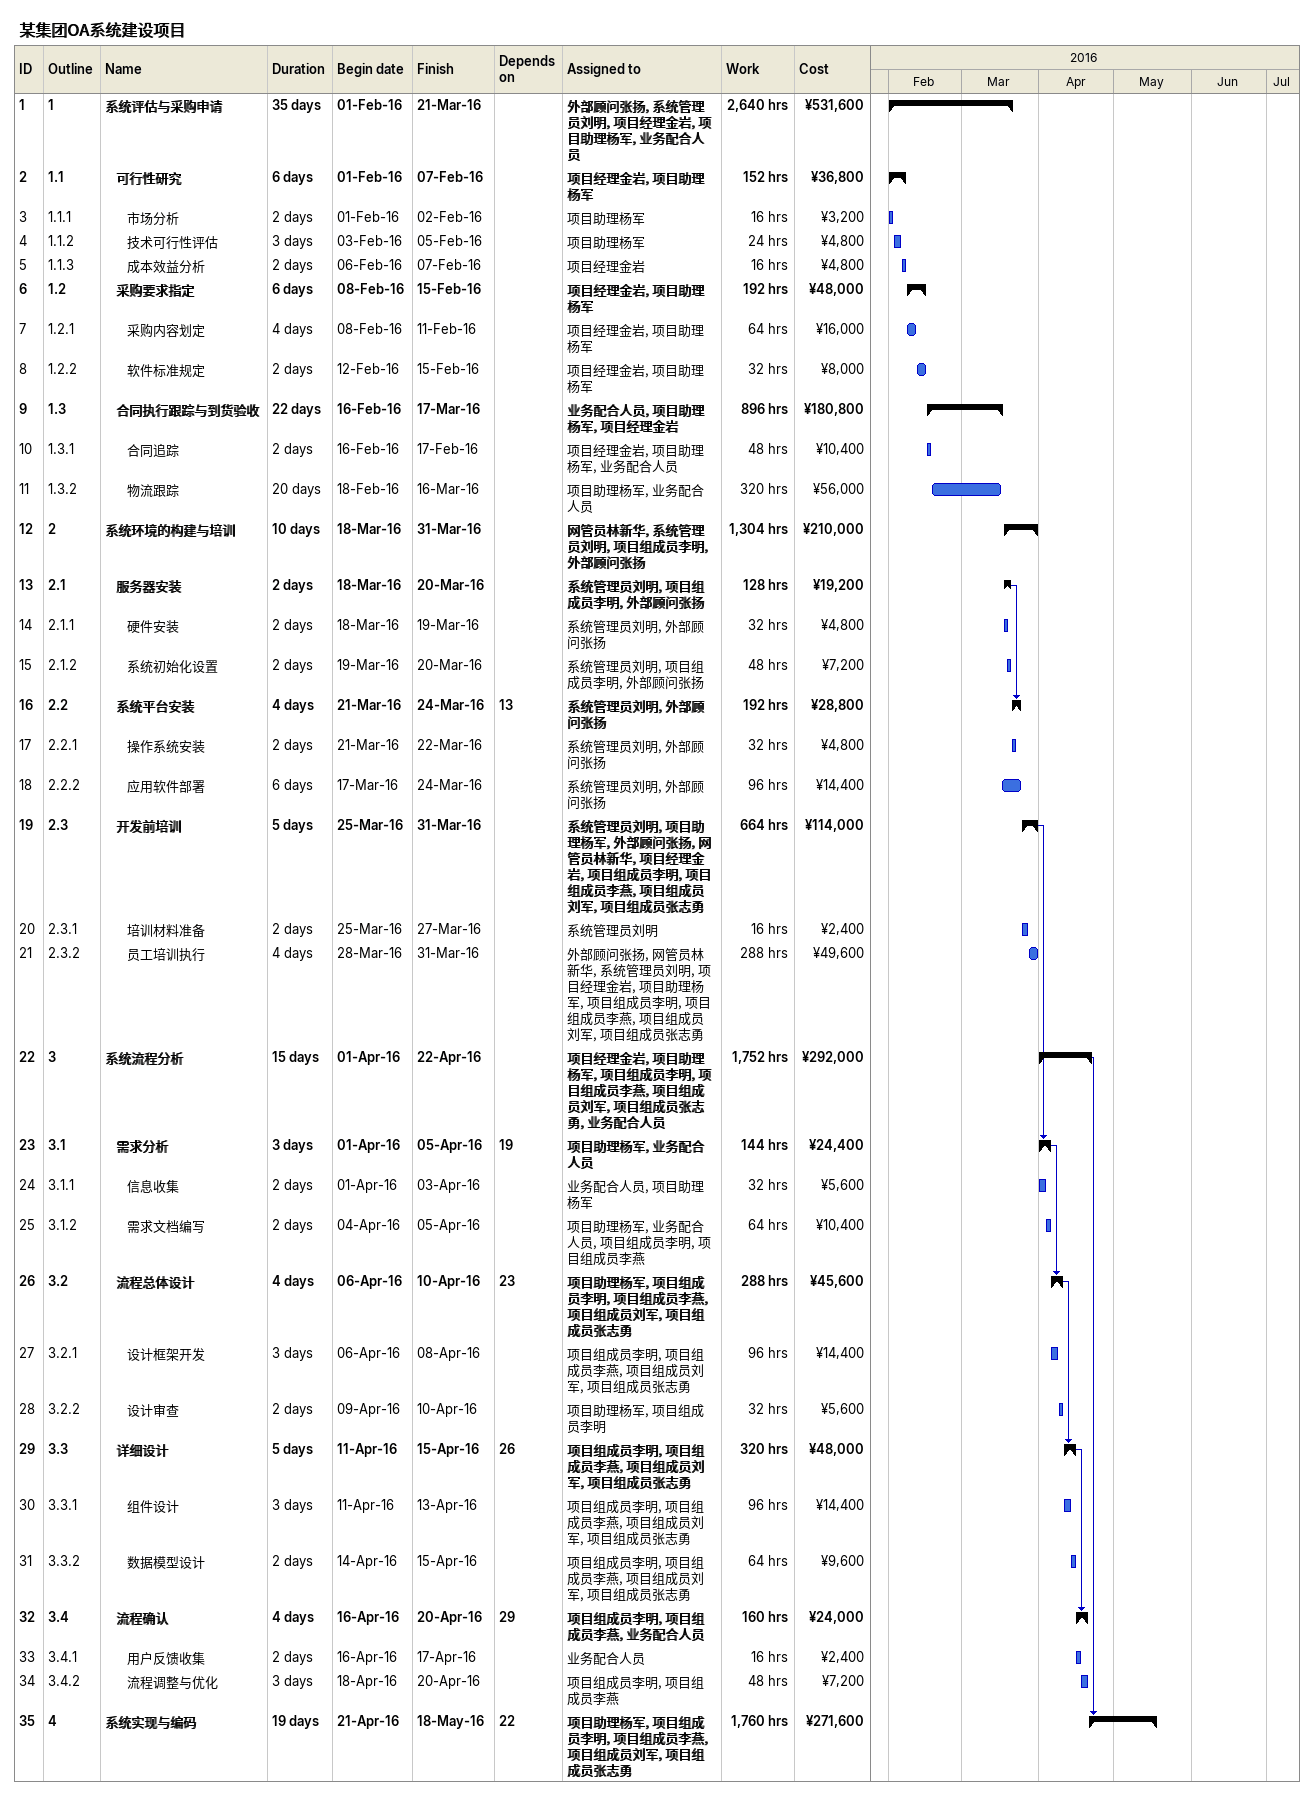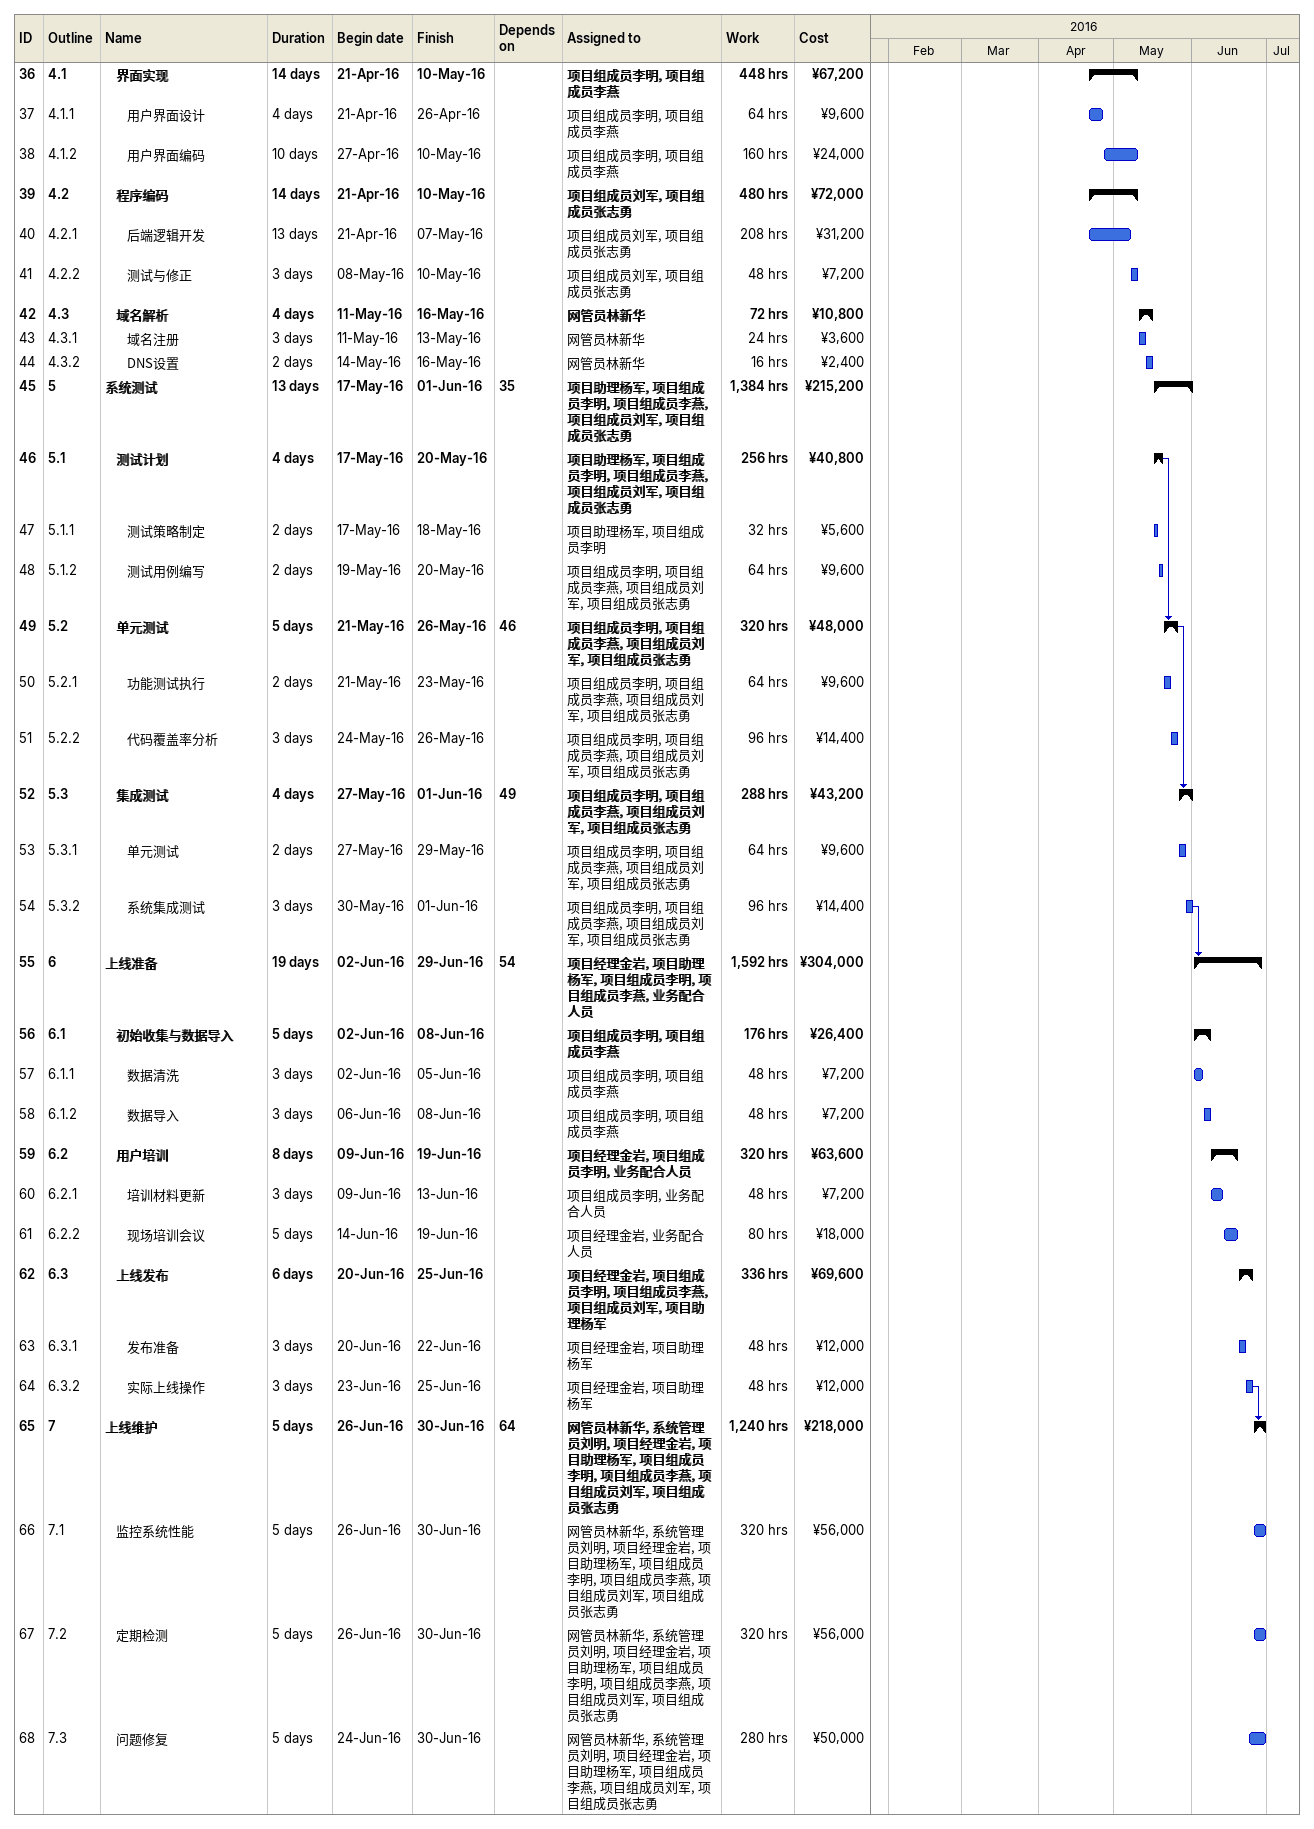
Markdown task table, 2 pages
某集团OA系统建设项目

| ID | WBS | Task | Duration | Start | Finish | Predecessors | Resources | Work (h) | Cost (¥) |
|---|---|---|---|---|---|---|---|---|---|
| 1 | 1 | **系统评估与采购申请** | 35d | 2016-02-01 | 2016-03-21 |  | 外部顾问张扬, 系统管理员刘明, 项目经理金岩, 项目助理杨军, 业务配合人员 | 2640 | 531600 |
| 2 | 1.1 | **可行性研究** | 6d | 2016-02-01 | 2016-02-07 |  | 项目经理金岩, 项目助理杨军 | 152 | 36800 |
| 3 | 1.1.1 | 市场分析 | 2d | 2016-02-01 | 2016-02-02 |  | 项目助理杨军 | 16 | 3200 |
| 4 | 1.1.2 | 技术可行性评估 | 3d | 2016-02-03 | 2016-02-05 |  | 项目助理杨军 | 24 | 4800 |
| 5 | 1.1.3 | 成本效益分析 | 2d | 2016-02-06 | 2016-02-07 |  | 项目经理金岩 | 16 | 4800 |
| 6 | 1.2 | **采购要求指定** | 6d | 2016-02-08 | 2016-02-15 |  | 项目经理金岩, 项目助理杨军 | 192 | 48000 |
| 7 | 1.2.1 | 采购内容划定 | 4d | 2016-02-08 | 2016-02-11 |  | 项目经理金岩, 项目助理杨军 | 64 | 16000 |
| 8 | 1.2.2 | 软件标准规定 | 2d | 2016-02-12 | 2016-02-15 |  | 项目经理金岩, 项目助理杨军 | 32 | 8000 |
| 9 | 1.3 | **合同执行跟踪与到货验收** | 22d | 2016-02-16 | 2016-03-17 |  | 业务配合人员, 项目助理杨军, 项目经理金岩 | 896 | 180800 |
| 10 | 1.3.1 | 合同追踪 | 2d | 2016-02-16 | 2016-02-17 |  | 项目经理金岩, 项目助理杨军, 业务配合人员 | 48 | 10400 |
| 11 | 1.3.2 | 物流跟踪 | 20d | 2016-02-18 | 2016-03-16 |  | 项目助理杨军, 业务配合人员 | 320 | 56000 |
| 12 | 2 | **系统环境的构建与培训** | 10d | 2016-03-18 | 2016-03-31 |  | 网管员林新华, 系统管理员刘明, 项目组成员李明, 外部顾问张扬 | 1304 | 210000 |
| 13 | 2.1 | **服务器安装** | 2d | 2016-03-18 | 2016-03-20 |  | 系统管理员刘明, 项目组成员李明, 外部顾问张扬 | 128 | 19200 |
| 14 | 2.1.1 | 硬件安装 | 2d | 2016-03-18 | 2016-03-19 |  | 系统管理员刘明, 外部顾问张扬 | 32 | 4800 |
| 15 | 2.1.2 | 系统初始化设置 | 2d | 2016-03-19 | 2016-03-20 |  | 系统管理员刘明, 项目组成员李明, 外部顾问张扬 | 48 | 7200 |
| 16 | 2.2 | **系统平台安装** | 4d | 2016-03-21 | 2016-03-24 | 13 | 系统管理员刘明, 外部顾问张扬 | 192 | 28800 |
| 17 | 2.2.1 | 操作系统安装 | 2d | 2016-03-21 | 2016-03-22 |  | 系统管理员刘明, 外部顾问张扬 | 32 | 4800 |
| 18 | 2.2.2 | 应用软件部署 | 6d | 2016-03-17 | 2016-03-24 |  | 系统管理员刘明, 外部顾问张扬 | 96 | 14400 |
| 19 | 2.3 | **开发前培训** | 5d | 2016-03-25 | 2016-03-31 |  | 系统管理员刘明, 项目助理杨军, 外部顾问张扬, 网管员林新华, 项目经理金岩, 项目组成员李明, 项目组成员李燕, 项目组成员刘军, 项目组成员张志勇 | 664 | 114000 |
| 20 | 2.3.1 | 培训材料准备 | 2d | 2016-03-25 | 2016-03-27 |  | 系统管理员刘明 | 16 | 2400 |
| 21 | 2.3.2 | 员工培训执行 | 4d | 2016-03-28 | 2016-03-31 |  | 外部顾问张扬, 网管员林新华, 系统管理员刘明, 项目经理金岩, 项目助理杨军, 项目组成员李明, 项目组成员李燕, 项目组成员刘军, 项目组成员张志勇 | 288 | 49600 |
| 22 | 3 | **系统流程分析** | 15d | 2016-04-01 | 2016-04-22 |  | 项目经理金岩, 项目助理杨军, 项目组成员李明, 项目组成员李燕, 项目组成员刘军, 项目组成员张志勇, 业务配合人员 | 1752 | 292000 |
| 23 | 3.1 | **需求分析** | 3d | 2016-04-01 | 2016-04-05 | 19 | 项目助理杨军, 业务配合人员 | 144 | 24400 |
| 24 | 3.1.1 | 信息收集 | 2d | 2016-04-01 | 2016-04-03 |  | 业务配合人员, 项目助理杨军 | 32 | 5600 |
| 25 | 3.1.2 | 需求文档编写 | 2d | 2016-04-04 | 2016-04-05 |  | 项目助理杨军, 业务配合人员, 项目组成员李明, 项目组成员李燕 | 64 | 10400 |
| 26 | 3.2 | **流程总体设计** | 4d | 2016-04-06 | 2016-04-10 | 23 | 项目助理杨军, 项目组成员李明, 项目组成员李燕, 项目组成员刘军, 项目组成员张志勇 | 288 | 45600 |
| 27 | 3.2.1 | 设计框架开发 | 3d | 2016-04-06 | 2016-04-08 |  | 项目组成员李明, 项目组成员李燕, 项目组成员刘军, 项目组成员张志勇 | 96 | 14400 |
| 28 | 3.2.2 | 设计审查 | 2d | 2016-04-09 | 2016-04-10 |  | 项目助理杨军, 项目组成员李明 | 32 | 5600 |
| 29 | 3.3 | **详细设计** | 5d | 2016-04-11 | 2016-04-15 | 26 | 项目组成员李明, 项目组成员李燕, 项目组成员刘军, 项目组成员张志勇 | 320 | 48000 |
| 30 | 3.3.1 | 组件设计 | 3d | 2016-04-11 | 2016-04-13 |  | 项目组成员李明, 项目组成员李燕, 项目组成员刘军, 项目组成员张志勇 | 96 | 14400 |
| 31 | 3.3.2 | 数据模型设计 | 2d | 2016-04-14 | 2016-04-15 |  | 项目组成员李明, 项目组成员李燕, 项目组成员刘军, 项目组成员张志勇 | 64 | 9600 |
| 32 | 3.4 | **流程确认** | 4d | 2016-04-16 | 2016-04-20 | 29 | 项目组成员李明, 项目组成员李燕, 业务配合人员 | 160 | 24000 |
| 33 | 3.4.1 | 用户反馈收集 | 2d | 2016-04-16 | 2016-04-17 |  | 业务配合人员 | 16 | 2400 |
| 34 | 3.4.2 | 流程调整与优化 | 3d | 2016-04-18 | 2016-04-20 |  | 项目组成员李明, 项目组成员李燕 | 48 | 7200 |
| 35 | 4 | **系统实现与编码** | 19d | 2016-04-21 | 2016-05-18 | 22 | 项目助理杨军, 项目组成员李明, 项目组成员李燕, 项目组成员刘军, 项目组成员张志勇 | 1760 | 271600 |
| 36 | 4.1 | **界面实现** | 14d | 2016-04-21 | 2016-05-10 |  | 项目组成员李明, 项目组成员李燕 | 448 | 67200 |
| 37 | 4.1.1 | 用户界面设计 | 4d | 2016-04-21 | 2016-04-26 |  | 项目组成员李明, 项目组成员李燕 | 64 | 9600 |
| 38 | 4.1.2 | 用户界面编码 | 10d | 2016-04-27 | 2016-05-10 |  | 项目组成员李明, 项目组成员李燕 | 160 | 24000 |
| 39 | 4.2 | **程序编码** | 14d | 2016-04-21 | 2016-05-10 |  | 项目组成员刘军, 项目组成员张志勇 | 480 | 72000 |
| 40 | 4.2.1 | 后端逻辑开发 | 13d | 2016-04-21 | 2016-05-07 |  | 项目组成员刘军, 项目组成员张志勇 | 208 | 31200 |
| 41 | 4.2.2 | 测试与修正 | 3d | 2016-05-08 | 2016-05-10 |  | 项目组成员刘军, 项目组成员张志勇 | 48 | 7200 |
| 42 | 4.3 | **域名解析** | 4d | 2016-05-11 | 2016-05-16 |  | 网管员林新华 | 72 | 10800 |
| 43 | 4.3.1 | 域名注册 | 3d | 2016-05-11 | 2016-05-13 |  | 网管员林新华 | 24 | 3600 |
| 44 | 4.3.2 | DNS设置 | 2d | 2016-05-14 | 2016-05-16 |  | 网管员林新华 | 16 | 2400 |
| 45 | 5 | **系统测试** | 13d | 2016-05-17 | 2016-06-01 | 35 | 项目助理杨军, 项目组成员李明, 项目组成员李燕, 项目组成员刘军, 项目组成员张志勇 | 1384 | 215200 |
| 46 | 5.1 | **测试计划** | 4d | 2016-05-17 | 2016-05-20 |  | 项目助理杨军, 项目组成员李明, 项目组成员李燕, 项目组成员刘军, 项目组成员张志勇 | 256 | 40800 |
| 47 | 5.1.1 | 测试策略制定 | 2d | 2016-05-17 | 2016-05-18 |  | 项目助理杨军, 项目组成员李明 | 32 | 5600 |
| 48 | 5.1.2 | 测试用例编写 | 2d | 2016-05-19 | 2016-05-20 |  | 项目组成员李明, 项目组成员李燕, 项目组成员刘军, 项目组成员张志勇 | 64 | 9600 |
| 49 | 5.2 | **单元测试** | 5d | 2016-05-21 | 2016-05-26 | 46 | 项目组成员李明, 项目组成员李燕, 项目组成员刘军, 项目组成员张志勇 | 320 | 48000 |
| 50 | 5.2.1 | 功能测试执行 | 2d | 2016-05-21 | 2016-05-23 |  | 项目组成员李明, 项目组成员李燕, 项目组成员刘军, 项目组成员张志勇 | 64 | 9600 |
| 51 | 5.2.2 | 代码覆盖率分析 | 3d | 2016-05-24 | 2016-05-26 |  | 项目组成员李明, 项目组成员李燕, 项目组成员刘军, 项目组成员张志勇 | 96 | 14400 |
| 52 | 5.3 | **集成测试** | 4d | 2016-05-27 | 2016-06-01 | 49 | 项目组成员李明, 项目组成员李燕, 项目组成员刘军, 项目组成员张志勇 | 288 | 43200 |
| 53 | 5.3.1 | 单元测试 | 2d | 2016-05-27 | 2016-05-29 |  | 项目组成员李明, 项目组成员李燕, 项目组成员刘军, 项目组成员张志勇 | 64 | 9600 |
| 54 | 5.3.2 | 系统集成测试 | 3d | 2016-05-30 | 2016-06-01 |  | 项目组成员李明, 项目组成员李燕, 项目组成员刘军, 项目组成员张志勇 | 96 | 14400 |
| 55 | 6 | **上线准备** | 19d | 2016-06-02 | 2016-06-29 | 54 | 项目经理金岩, 项目助理杨军, 项目组成员李明, 项目组成员李燕, 业务配合人员 | 1592 | 304000 |
| 56 | 6.1 | **初始收集与数据导入** | 5d | 2016-06-02 | 2016-06-08 |  | 项目组成员李明, 项目组成员李燕 | 176 | 26400 |
| 57 | 6.1.1 | 数据清洗 | 3d | 2016-06-02 | 2016-06-05 |  | 项目组成员李明, 项目组成员李燕 | 48 | 7200 |
| 58 | 6.1.2 | 数据导入 | 3d | 2016-06-06 | 2016-06-08 |  | 项目组成员李明, 项目组成员李燕 | 48 | 7200 |
| 59 | 6.2 | **用户培训** | 8d | 2016-06-09 | 2016-06-19 |  | 项目经理金岩, 项目组成员李明, 业务配合人员 | 320 | 63600 |
| 60 | 6.2.1 | 培训材料更新 | 3d | 2016-06-09 | 2016-06-13 |  | 项目组成员李明, 业务配合人员 | 48 | 7200 |
| 61 | 6.2.2 | 现场培训会议 | 5d | 2016-06-14 | 2016-06-19 |  | 项目经理金岩, 业务配合人员 | 80 | 18000 |
| 62 | 6.3 | **上线发布** | 6d | 2016-06-20 | 2016-06-25 |  | 项目经理金岩, 项目组成员李明, 项目组成员李燕, 项目组成员刘军, 项目助理杨军 | 336 | 69600 |
| 63 | 6.3.1 | 发布准备 | 3d | 2016-06-20 | 2016-06-22 |  | 项目经理金岩, 项目助理杨军 | 48 | 12000 |
| 64 | 6.3.2 | 实际上线操作 | 3d | 2016-06-23 | 2016-06-25 |  | 项目经理金岩, 项目助理杨军 | 48 | 12000 |
| 65 | 7 | **上线维护** | 5d | 2016-06-26 | 2016-06-30 | 64 | 网管员林新华, 系统管理员刘明, 项目经理金岩, 项目助理杨军, 项目组成员李明, 项目组成员李燕, 项目组成员刘军, 项目组成员张志勇 | 1240 | 218000 |
| 66 | 7.1 | 监控系统性能 | 5d | 2016-06-26 | 2016-06-30 |  | 网管员林新华, 系统管理员刘明, 项目经理金岩, 项目助理杨军, 项目组成员李明, 项目组成员李燕, 项目组成员刘军, 项目组成员张志勇 | 320 | 56000 |
| 67 | 7.2 | 定期检测 | 5d | 2016-06-26 | 2016-06-30 |  | 网管员林新华, 系统管理员刘明, 项目经理金岩, 项目助理杨军, 项目组成员李明, 项目组成员李燕, 项目组成员刘军, 项目组成员张志勇 | 320 | 56000 |
| 68 | 7.3 | 问题修复 | 5d | 2016-06-24 | 2016-06-30 |  | 网管员林新华, 系统管理员刘明, 项目经理金岩, 项目助理杨军, 项目组成员李燕, 项目组成员刘军, 项目组成员张志勇 | 280 | 50000 |
